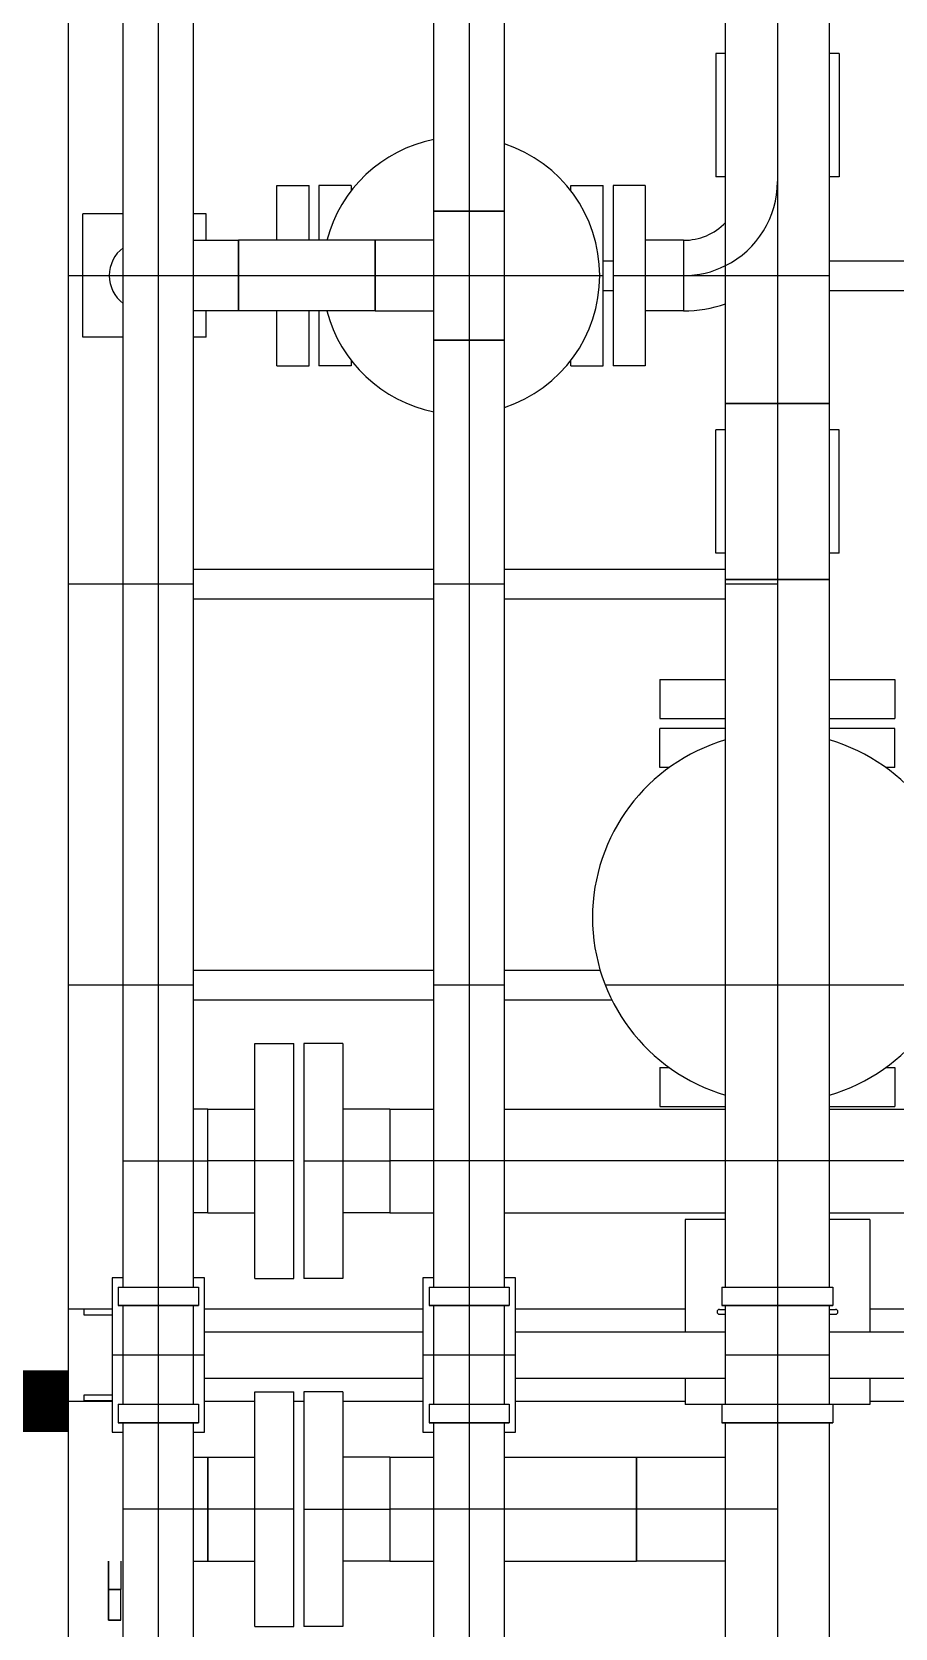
# Model space of a CAD drawing. Header units: inches. Extents: x 517790 to 538444, y 301815 to 302461.
# Drawn here: x 517880.951 to 517882.273, y 302331.485 to 302333.928 of the extents above; entities that cross this region are included whole.
import ezdxf

# ---------------------------------------------------------------- set-up
doc = ezdxf.new("R2010")
doc.units = ezdxf.units.IN
doc.header["$MEASUREMENT"] = 0
doc.layers.add('电气-接地设计-接地线', color=3, linetype='接地线')
doc.layers.add('硅胶总平面底图 工艺装置区', color=253, linetype='Continuous')
doc.styles.add('EESLTYPE', font='TXT.shx')
doc.linetypes.add('接地线', pattern='A,500,["/",EESLTYPE,S=200,R=0,X=0,Y=-100],-200,60,-200', length=960)

msp = doc.modelspace()

# ---------------------------------------------------------------- linework, layer by layer
at = {"layer": '电气-接地设计-接地线', "color": 1, "linetype": '接地线', "ltscale": 0.005, "const_width": 0.0944}
msp.add_lwpolyline([(517879.1192, 302331.8321), (517881.0072, 302331.8321)], dxfattribs=at)
at = {"layer": '硅胶总平面底图 工艺装置区', "color": 253, "linetype": 'Continuous', "lineweight": -3}
for p, q in [((517881.5668, 302333.6537), (517881.5668, 302334.5839)), ((517881.6208, 302334.5839), (517881.6208, 302333.6537)), ((517881.6747, 302333.6537), (517881.6747, 302334.5839)), ((517882.0133, 302333.3593), (517882.0133, 302334.5839)), ((517882.0928, 302334.5839), (517882.0928, 302333.3593)), ((517882.1722, 302333.3593), (517882.1722, 302334.5839)), ((517881.0072, 302332.2792), (517881.0072, 302334.3586)), ((517881.091, 302332.0068), (517881.091, 302334.0246)), ((517881.1449, 302334.0246), (517881.1449, 302332.0068)), ((517881.1989, 302332.0068), (517881.1989, 302334.0246)), ((517882.0133, 302333.8947), (517881.9984, 302333.8947)), ((517881.9984, 302333.8947), (517881.9984, 302333.7059)), ((517882.1872, 302333.8947), (517882.1722, 302333.8947)), ((517882.1872, 302333.8947), (517882.1872, 302333.7059)), ((517881.3261, 302333.6089), (517881.3261, 302333.6928)), ((517881.3261, 302333.6928), (517881.3756, 302333.6928)), ((517881.3756, 302333.6089), (517881.3756, 302333.6928)), ((517881.3907, 302333.6928), (517881.3907, 302333.6089)), ((517881.4401, 302333.6928), (517881.3907, 302333.6928)), ((517881.4401, 302333.6928), (517881.4401, 302333.6847)), ((517881.7764, 302333.6847), (517881.7764, 302333.6928)), ((517881.7764, 302333.6928), (517881.8259, 302333.6928)), ((517881.8259, 302333.5549), (517881.8259, 302333.6928)), ((517881.841, 302333.6928), (517881.841, 302333.5549)), ((517881.8904, 302333.6928), (517881.841, 302333.6928)), ((517881.8904, 302333.6928), (517881.8904, 302333.5549)), ((517882.0133, 302333.7059), (517881.9984, 302333.7059)), ((517882.1872, 302333.7059), (517882.1722, 302333.7059)), ((517881.091, 302333.6493), (517881.0294, 302333.6493)), ((517881.0294, 302333.4605), (517881.0294, 302333.6493)), ((517881.2182, 302333.6493), (517881.1989, 302333.6493)), ((517881.2182, 302333.6089), (517881.2182, 302333.6493)), ((517881.6747, 302333.6537), (517881.5668, 302333.6537)), ((517881.5668, 302333.4561), (517881.5668, 302333.6537)), ((517881.5668, 302333.6537), (517881.6747, 302333.6537)), ((517881.6208, 302333.6537), (517881.6208, 302333.6537)), ((517881.6208, 302333.6537), (517881.6208, 302333.4561)), ((517881.6747, 302333.4561), (517881.6747, 302333.6537)), ((517881.1989, 302333.6089), (517881.2677, 302333.6089)), ((517881.2677, 302333.501), (517881.2677, 302333.6089)), ((517881.4769, 302333.6089), (517881.2677, 302333.6089)), ((517881.2677, 302333.6089), (517881.2677, 302333.501)), ((517881.4769, 302333.501), (517881.4769, 302333.6089)), ((517881.4769, 302333.6089), (517881.4769, 302333.5549)), ((517881.5668, 302333.6089), (517881.4769, 302333.6089)), ((517881.9489, 302333.6089), (517881.8904, 302333.6089)), ((517881.9489, 302333.6089), (517881.9489, 302333.5549)), ((517881.9489, 302333.6089), (517881.9489, 302333.501)), ((517881.8259, 302333.5776), (517881.841, 302333.5776)), ((517882.1722, 302333.5776), (517882.313, 302333.5776)), ((517881.0072, 302333.5549), (517881.1238, 302333.5549)), ((517881.1238, 302333.5549), (517881.1989, 302333.5549)), ((517881.1989, 302333.5549), (517881.2677, 302333.5549)), ((517881.2677, 302333.5549), (517881.4769, 302333.5549)), ((517881.2677, 302333.5549), (517881.2677, 302333.5549)), ((517881.2677, 302333.5549), (517881.2677, 302333.5549)), ((517881.4769, 302333.5549), (517881.4769, 302333.5549)), ((517881.4769, 302333.5549), (517881.4769, 302333.5549)), ((517881.4769, 302333.5549), (517881.5668, 302333.5549)), ((517881.4769, 302333.5549), (517881.4769, 302333.501)), ((517881.5668, 302333.5549), (517881.6208, 302333.5549)), ((517881.6208, 302333.5549), (517881.8259, 302333.5549)), ((517881.8259, 302333.417), (517881.8259, 302333.5549)), ((517881.841, 302333.5549), (517881.9489, 302333.5549)), ((517881.841, 302333.5549), (517881.841, 302333.417)), ((517881.8904, 302333.5549), (517881.8904, 302333.417)), ((517881.9489, 302333.5549), (517881.9489, 302333.501)), ((517881.9489, 302333.5549), (517881.9489, 302333.5549)), ((517881.9489, 302333.5549), (517881.9489, 302333.5549)), ((517881.9489, 302333.5549), (517882.0928, 302333.5549)), ((517882.0928, 302333.5549), (517882.1722, 302333.5549)), ((517881.8259, 302333.5323), (517881.841, 302333.5323)), ((517882.1722, 302333.5323), (517882.3071, 302333.5323)), ((517881.2677, 302333.501), (517881.1989, 302333.501)), ((517881.2182, 302333.4605), (517881.2182, 302333.501)), ((517881.4769, 302333.501), (517881.2677, 302333.501)), ((517881.3261, 302333.417), (517881.3261, 302333.501)), ((517881.3756, 302333.417), (517881.3756, 302333.501)), ((517881.3907, 302333.501), (517881.3907, 302333.417)), ((517881.4769, 302333.501), (517881.5668, 302333.501)), ((517881.9489, 302333.501), (517881.8904, 302333.501)), ((517881.091, 302333.4605), (517881.0294, 302333.4605)), ((517881.2182, 302333.4605), (517881.1989, 302333.4605)), ((517881.6747, 302333.4561), (517881.5668, 302333.4561)), ((517881.5668, 302333.4561), (517881.6747, 302333.4561)), ((517881.5668, 302332.0068), (517881.5668, 302333.4561)), ((517881.6208, 302333.4561), (517881.6208, 302333.4561)), ((517881.6208, 302333.4561), (517881.6208, 302333.4561)), ((517881.6208, 302333.4561), (517881.6208, 302332.0068)), ((517881.6747, 302332.0068), (517881.6747, 302333.4561)), ((517881.4401, 302333.4251), (517881.4401, 302333.417)), ((517881.7764, 302333.417), (517881.7764, 302333.4251)), ((517881.3261, 302333.417), (517881.3756, 302333.417)), ((517881.4401, 302333.417), (517881.3907, 302333.417)), ((517881.7764, 302333.417), (517881.8259, 302333.417)), ((517881.8904, 302333.417), (517881.841, 302333.417)), ((517882.0133, 302333.3593), (517882.1722, 302333.3593)), ((517882.1722, 302333.3593), (517882.0133, 302333.3593)), ((517882.0133, 302333.0898), (517882.0133, 302333.3593)), ((517882.0574, 302333.3593), (517882.0574, 302333.3593)), ((517882.0928, 302333.3593), (517882.0928, 302333.3593)), ((517882.0928, 302333.3593), (517882.0928, 302333.0898)), ((517882.1282, 302333.3593), (517882.1282, 302333.3593)), ((517882.1722, 302333.0898), (517882.1722, 302333.3593)), ((517881.9984, 302333.1301), (517881.9984, 302333.3189)), ((517882.0133, 302333.3189), (517881.9984, 302333.3189)), ((517882.1872, 302333.3189), (517882.1722, 302333.3189)), ((517882.1872, 302333.1301), (517882.1872, 302333.3189)), ((517882.0133, 302333.1301), (517881.9984, 302333.1301)), ((517882.1872, 302333.1301), (517882.1722, 302333.1301)), ((517881.1989, 302333.1056), (517881.5668, 302333.1056)), ((517881.6747, 302333.1056), (517882.0133, 302333.1056)), ((517881.0072, 302333.0829), (517881.1989, 302333.0829)), ((517881.5668, 302333.0829), (517881.6747, 302333.0829)), ((517882.1722, 302333.0898), (517882.0133, 302333.0898)), ((517882.0133, 302333.0898), (517882.1722, 302333.0898)), ((517882.0133, 302332.0068), (517882.0133, 302333.0898)), ((517882.0133, 302333.0829), (517882.0928, 302333.0829)), ((517882.0928, 302333.0898), (517882.0928, 302333.0898)), ((517882.0928, 302333.0898), (517882.0928, 302333.0898)), ((517882.0928, 302333.0898), (517882.0928, 302332.0068)), ((517882.1722, 302332.0068), (517882.1722, 302333.0898)), ((517881.1989, 302333.0603), (517881.5668, 302333.0603)), ((517881.6747, 302333.0603), (517882.0133, 302333.0603)), ((517881.9129, 302332.9368), (517882.0133, 302332.9368)), ((517881.9129, 302332.9368), (517881.9129, 302332.8768)), ((517882.1722, 302332.9368), (517882.2726, 302332.9368)), ((517882.2726, 302332.9368), (517882.2726, 302332.8768)), ((517881.9129, 302332.8768), (517882.0133, 302332.8768)), ((517882.0133, 302332.8617), (517881.9129, 302332.8617)), ((517881.9129, 302332.8018), (517881.9129, 302332.8617)), ((517882.1722, 302332.8768), (517882.2726, 302332.8768)), ((517882.2726, 302332.8617), (517882.1722, 302332.8617)), ((517882.2726, 302332.8018), (517882.2726, 302332.8617)), ((517881.9267, 302332.8018), (517881.9129, 302332.8018)), ((517882.2726, 302332.8018), (517882.2588, 302332.8018)), ((517881.1989, 302332.492), (517881.5668, 302332.492)), ((517881.6747, 302332.492), (517881.8212, 302332.492)), ((517881.0072, 302332.4693), (517881.1989, 302332.4693)), ((517881.1989, 302332.4467), (517881.5668, 302332.4467)), ((517881.5668, 302332.4693), (517881.6747, 302332.4693)), ((517881.6747, 302332.4467), (517881.839, 302332.4467)), ((517881.829, 302332.4693), (517882.0928, 302332.4693)), ((517882.0928, 302332.4693), (517882.3565, 302332.4693)), ((517881.2924, 302332.1998), (517881.2924, 302332.3796)), ((517881.2924, 302332.3796), (517881.3524, 302332.3796)), ((517881.3524, 302332.1998), (517881.3524, 302332.3796)), ((517881.3675, 302332.3796), (517881.3675, 302332.1998)), ((517881.4274, 302332.3796), (517881.3675, 302332.3796)), ((517881.4274, 302332.3796), (517881.4274, 302332.1998)), ((517881.9129, 302332.343), (517881.9267, 302332.343)), ((517881.9129, 302332.343), (517881.9129, 302332.2831)), ((517882.2588, 302332.343), (517882.2726, 302332.343)), ((517882.2726, 302332.343), (517882.2726, 302332.2831)), ((517881.0072, 302332.1204), (517881.0072, 302332.2792)), ((517881.2205, 302332.2792), (517881.1989, 302332.2792)), ((517881.2205, 302332.1998), (517881.2205, 302332.2792)), ((517881.2205, 302332.2792), (517881.2924, 302332.2792)), ((517881.2205, 302332.1204), (517881.2205, 302332.2792)), ((517881.4994, 302332.2792), (517881.4274, 302332.2792)), ((517881.4994, 302332.2792), (517881.4994, 302332.1998)), ((517881.4994, 302332.2792), (517881.4994, 302332.1204)), ((517881.4994, 302332.2792), (517881.5668, 302332.2792)), ((517881.6747, 302332.2792), (517882.0133, 302332.2792)), ((517881.9129, 302332.2831), (517882.0133, 302332.2831)), ((517882.1722, 302332.2831), (517882.2726, 302332.2831)), ((517882.1722, 302332.2792), (517882.349, 302332.2792)), ((517881.091, 302332.1998), (517881.1989, 302332.1998)), ((517881.1989, 302332.1998), (517881.2205, 302332.1998)), ((517881.3524, 302332.1998), (517881.2205, 302332.1998)), ((517881.2205, 302332.1204), (517881.2205, 302332.1998)), ((517881.2924, 302332.02), (517881.2924, 302332.1998)), ((517881.3524, 302332.02), (517881.3524, 302332.1998)), ((517881.3675, 302332.1998), (517881.4994, 302332.1998)), ((517881.3675, 302332.1998), (517881.3675, 302332.02)), ((517881.4274, 302332.1998), (517881.4274, 302332.02)), ((517881.4994, 302332.1998), (517881.4994, 302332.1204)), ((517881.5668, 302332.1998), (517881.4994, 302332.1998)), ((517881.6747, 302332.1998), (517881.5668, 302332.1998)), ((517882.0133, 302332.1998), (517881.6747, 302332.1998)), ((517882.1722, 302332.1998), (517882.0133, 302332.1998)), ((517882.349, 302332.1998), (517882.1722, 302332.1998)), ((517881.0072, 302331.7463), (517881.0072, 302332.1204)), ((517881.2205, 302332.1204), (517881.1989, 302332.1204)), ((517881.2205, 302332.1204), (517881.2924, 302332.1204)), ((517881.4994, 302332.1204), (517881.4274, 302332.1204)), ((517881.4994, 302332.1204), (517881.5668, 302332.1204)), ((517881.6747, 302332.1204), (517882.0133, 302332.1204)), ((517881.9512, 302332.1105), (517881.9512, 302331.9383)), ((517882.0133, 302332.1105), (517881.9512, 302332.1105)), ((517882.1722, 302332.1204), (517882.349, 302332.1204)), ((517882.2344, 302332.1105), (517882.1722, 302332.1105)), ((517882.2344, 302332.1105), (517882.2344, 302331.9383)), ((517881.091, 302332.0209), (517881.0741, 302332.0209)), ((517881.091, 302332.0209), (517881.0741, 302332.0209)), ((517881.0741, 302332.0209), (517881.0741, 302331.7849)), ((517881.0741, 302332.0209), (517881.0741, 302331.7849)), ((517881.0836, 302332.0068), (517881.1449, 302332.0068)), ((517881.0836, 302332.0068), (517881.1449, 302332.0068)), ((517881.0836, 302332.0068), (517881.0836, 302331.9784)), ((517881.1449, 302332.0068), (517881.1449, 302331.9784)), ((517881.1449, 302332.0068), (517881.2063, 302332.0068)), ((517881.1449, 302332.0068), (517881.2063, 302332.0068)), ((517881.2157, 302332.0209), (517881.1989, 302332.0209)), ((517881.2157, 302332.0209), (517881.1989, 302332.0209)), ((517881.2063, 302332.0068), (517881.2063, 302331.9784)), ((517881.2157, 302331.7849), (517881.2157, 302332.0209)), ((517881.2157, 302331.7849), (517881.2157, 302332.0209)), ((517881.2924, 302332.02), (517881.3524, 302332.02)), ((517881.4274, 302332.02), (517881.3675, 302332.02)), ((517881.55, 302332.0209), (517881.55, 302331.7849)), ((517881.55, 302332.0209), (517881.55, 302331.7849)), ((517881.5668, 302332.0209), (517881.55, 302332.0209)), ((517881.5668, 302332.0209), (517881.55, 302332.0209)), ((517881.5594, 302332.0068), (517881.6208, 302332.0068)), ((517881.5594, 302332.0068), (517881.6208, 302332.0068)), ((517881.5594, 302332.0068), (517881.5594, 302331.9784)), ((517881.6208, 302332.0068), (517881.6208, 302331.9784)), ((517881.6208, 302332.0068), (517881.6821, 302332.0068)), ((517881.6208, 302332.0068), (517881.6821, 302332.0068)), ((517881.6916, 302332.0209), (517881.6747, 302332.0209)), ((517881.6916, 302332.0209), (517881.6747, 302332.0209)), ((517881.6821, 302332.0068), (517881.6821, 302331.9784)), ((517881.6916, 302331.7849), (517881.6916, 302332.0209)), ((517881.6916, 302331.7849), (517881.6916, 302332.0209)), ((517882.0078, 302332.0068), (517882.0928, 302332.0068)), ((517882.0078, 302332.0068), (517882.0928, 302332.0068)), ((517882.0078, 302332.0068), (517882.0078, 302331.9784)), ((517882.0928, 302332.0068), (517882.1777, 302332.0068)), ((517882.0928, 302332.0068), (517882.1777, 302332.0068)), ((517882.0928, 302332.0068), (517882.0928, 302331.9784)), ((517882.1777, 302332.0068), (517882.1777, 302331.9784)), ((517881.0072, 302331.8321), (517881.0072, 302331.9737)), ((517881.0072, 302331.9737), (517881.0741, 302331.9737)), ((517881.0308, 302331.9728), (517881.0308, 302331.9643)), ((517881.0741, 302331.9728), (517881.0308, 302331.9728)), ((517881.0308, 302331.9643), (517881.0741, 302331.9643)), ((517881.1449, 302331.9784), (517881.0836, 302331.9784)), ((517881.0836, 302331.9784), (517881.1449, 302331.9784)), ((517881.091, 302331.8274), (517881.091, 302331.9784)), ((517881.1449, 302331.9784), (517881.1449, 302331.8274)), ((517881.2063, 302331.9784), (517881.1449, 302331.9784)), ((517881.1449, 302331.9784), (517881.2063, 302331.9784)), ((517881.1989, 302331.8274), (517881.1989, 302331.9784)), ((517881.2157, 302331.9737), (517881.55, 302331.9737)), ((517881.6208, 302331.9784), (517881.5594, 302331.9784)), ((517881.5594, 302331.9784), (517881.6208, 302331.9784)), ((517881.5668, 302331.8274), (517881.5668, 302331.9784)), ((517881.6208, 302331.9784), (517881.6208, 302331.8274)), ((517881.6821, 302331.9784), (517881.6208, 302331.9784)), ((517881.6208, 302331.9784), (517881.6821, 302331.9784)), ((517881.6747, 302331.8274), (517881.6747, 302331.9784)), ((517881.6916, 302331.9737), (517881.9512, 302331.9737)), ((517882.004, 302331.9727), (517882.0133, 302331.9727)), ((517882.0133, 302331.9651), (517882.004, 302331.9651)), ((517882.0928, 302331.9784), (517882.0078, 302331.9784)), ((517882.0078, 302331.9784), (517882.0928, 302331.9784)), ((517882.0133, 302331.8274), (517882.0133, 302331.9784)), ((517882.1777, 302331.9784), (517882.0928, 302331.9784)), ((517882.0928, 302331.9784), (517882.1777, 302331.9784)), ((517882.0928, 302331.9784), (517882.0928, 302331.8274)), ((517882.1722, 302331.8274), (517882.1722, 302331.9784)), ((517882.1722, 302331.9727), (517882.1815, 302331.9727)), ((517882.1815, 302331.9651), (517882.1722, 302331.9651)), ((517882.2344, 302331.9737), (517882.313, 302331.9737)), ((517881.2157, 302331.9383), (517881.55, 302331.9383)), ((517881.6916, 302331.9383), (517882.0133, 302331.9383)), ((517882.1722, 302331.9383), (517882.4853, 302331.9383)), ((517881.0741, 302331.9029), (517881.091, 302331.9029)), ((517881.091, 302331.9029), (517881.1989, 302331.9029)), ((517881.1989, 302331.9029), (517881.2157, 302331.9029)), ((517881.55, 302331.9029), (517881.5668, 302331.9029)), ((517881.5668, 302331.9029), (517881.6747, 302331.9029)), ((517881.6747, 302331.9029), (517881.6916, 302331.9029)), ((517882.0133, 302331.9029), (517882.1722, 302331.9029)), ((517881.2157, 302331.8675), (517881.55, 302331.8675)), ((517881.6916, 302331.8675), (517882.0133, 302331.8675)), ((517881.9512, 302331.8675), (517881.9512, 302331.8273)), ((517882.1722, 302331.8675), (517882.4853, 302331.8675)), ((517882.2344, 302331.8675), (517882.2344, 302331.8273)), ((517881.0741, 302331.8416), (517881.0308, 302331.8416)), ((517881.0308, 302331.8416), (517881.0308, 302331.8331)), ((517881.2924, 302331.6669), (517881.2924, 302331.8467)), ((517881.2924, 302331.8467), (517881.3524, 302331.8467)), ((517881.3524, 302331.6669), (517881.3524, 302331.8467)), ((517881.3675, 302331.8467), (517881.3675, 302331.6669)), ((517881.4274, 302331.8467), (517881.3675, 302331.8467)), ((517881.4274, 302331.8467), (517881.4274, 302331.6669)), ((517881.0072, 302331.8321), (517881.0741, 302331.8321)), ((517881.0308, 302331.8331), (517881.0741, 302331.8331)), ((517881.0836, 302331.8274), (517881.1449, 302331.8274)), ((517881.0836, 302331.8274), (517881.1449, 302331.8274)), ((517881.0836, 302331.8274), (517881.0836, 302331.7991)), ((517881.1449, 302331.8274), (517881.1449, 302331.7991)), ((517881.1449, 302331.8274), (517881.2063, 302331.8274)), ((517881.1449, 302331.8274), (517881.2063, 302331.8274)), ((517881.2063, 302331.8274), (517881.2063, 302331.7991)), ((517881.2157, 302331.8321), (517881.2924, 302331.8321)), ((517881.3524, 302331.8321), (517881.3675, 302331.8321)), ((517881.4274, 302331.8321), (517881.55, 302331.8321)), ((517881.5594, 302331.8274), (517881.6208, 302331.8274)), ((517881.5594, 302331.8274), (517881.6208, 302331.8274)), ((517881.5594, 302331.8274), (517881.5594, 302331.7991)), ((517881.6208, 302331.8274), (517881.6208, 302331.7991)), ((517881.6208, 302331.8274), (517881.6821, 302331.8274)), ((517881.6208, 302331.8274), (517881.6821, 302331.8274)), ((517881.6821, 302331.8274), (517881.6821, 302331.7991)), ((517881.6916, 302331.8321), (517881.9512, 302331.8321)), ((517882.0078, 302331.8273), (517881.9512, 302331.8273)), ((517882.0078, 302331.8274), (517882.0928, 302331.8274)), ((517882.0078, 302331.8274), (517882.0928, 302331.8274)), ((517882.0078, 302331.8274), (517882.0078, 302331.7991)), ((517882.0928, 302331.8274), (517882.1777, 302331.8274)), ((517882.0928, 302331.8274), (517882.1777, 302331.8274)), ((517882.0928, 302331.8274), (517882.0928, 302331.7991)), ((517882.1777, 302331.8274), (517882.1777, 302331.7991)), ((517882.2344, 302331.8273), (517882.1777, 302331.8273)), ((517882.2344, 302331.8321), (517882.313, 302331.8321)), ((517881.1449, 302331.7991), (517881.0836, 302331.7991)), ((517881.0836, 302331.7991), (517881.1449, 302331.7991)), ((517881.091, 302331.3409), (517881.091, 302331.7991)), ((517881.1449, 302331.7991), (517881.1449, 302331.3409)), ((517881.2063, 302331.7991), (517881.1449, 302331.7991)), ((517881.1449, 302331.7991), (517881.2063, 302331.7991)), ((517881.1989, 302331.3409), (517881.1989, 302331.7991)), ((517881.6208, 302331.7991), (517881.5594, 302331.7991)), ((517881.5594, 302331.7991), (517881.6208, 302331.7991)), ((517881.5668, 302330.7273), (517881.5668, 302331.7991)), ((517881.6208, 302331.7991), (517881.6208, 302330.7273)), ((517881.6821, 302331.7991), (517881.6208, 302331.7991)), ((517881.6208, 302331.7991), (517881.6821, 302331.7991)), ((517881.6747, 302330.7273), (517881.6747, 302331.7991)), ((517882.0928, 302331.7991), (517882.0078, 302331.7991)), ((517882.0078, 302331.7991), (517882.0928, 302331.7991)), ((517882.0133, 302330.5139), (517882.0133, 302331.7991)), ((517882.1777, 302331.7991), (517882.0928, 302331.7991)), ((517882.0928, 302331.7991), (517882.1777, 302331.7991)), ((517882.0928, 302331.7991), (517882.0928, 302330.5139)), ((517882.1722, 302330.5139), (517882.1722, 302331.7991)), ((517881.0741, 302331.7849), (517881.091, 302331.7849)), ((517881.0741, 302331.7849), (517881.091, 302331.7849)), ((517881.1989, 302331.7849), (517881.2157, 302331.7849)), ((517881.1989, 302331.7849), (517881.2157, 302331.7849)), ((517881.55, 302331.7849), (517881.5668, 302331.7849)), ((517881.55, 302331.7849), (517881.5668, 302331.7849)), ((517881.6747, 302331.7849), (517881.6916, 302331.7849)), ((517881.6747, 302331.7849), (517881.6916, 302331.7849)), ((517881.0072, 302331.5875), (517881.0072, 302331.7463)), ((517881.1989, 302331.7463), (517881.2205, 302331.7463)), ((517881.2205, 302331.7463), (517881.2205, 302331.5875)), ((517881.2205, 302331.6669), (517881.2205, 302331.7463)), ((517881.2205, 302331.7463), (517881.2924, 302331.7463)), ((517881.4994, 302331.7463), (517881.4274, 302331.7463)), ((517881.4994, 302331.7463), (517881.4994, 302331.6669)), ((517881.4994, 302331.7463), (517881.4994, 302331.5875)), ((517881.4994, 302331.7463), (517881.5668, 302331.7463)), ((517881.6747, 302331.7463), (517881.877, 302331.7463)), ((517881.877, 302331.5875), (517881.877, 302331.7463)), ((517881.877, 302331.7463), (517882.0133, 302331.7463)), ((517881.877, 302331.7463), (517881.877, 302331.5875)), ((517881.1989, 302331.6669), (517881.091, 302331.6669)), ((517881.2205, 302331.6669), (517881.1989, 302331.6669)), ((517881.3524, 302331.6669), (517881.2205, 302331.6669)), ((517881.2205, 302331.5875), (517881.2205, 302331.6669)), ((517881.2924, 302331.4871), (517881.2924, 302331.6669)), ((517881.3524, 302331.4871), (517881.3524, 302331.6669)), ((517881.3675, 302331.6669), (517881.4994, 302331.6669)), ((517881.3675, 302331.6669), (517881.3675, 302331.4871)), ((517881.4274, 302331.6669), (517881.4274, 302331.4871)), ((517881.4994, 302331.6669), (517881.4994, 302331.5875)), ((517881.5668, 302331.6669), (517881.4994, 302331.6669)), ((517881.6747, 302331.6669), (517881.5668, 302331.6669)), ((517881.877, 302331.6669), (517881.6747, 302331.6669)), ((517881.877, 302331.6669), (517881.877, 302331.6669)), ((517881.877, 302331.6669), (517881.877, 302331.6669)), ((517882.0133, 302331.6669), (517881.877, 302331.6669)), ((517882.0928, 302331.6669), (517882.0133, 302331.6669)), ((517881.0072, 302329.3528), (517881.0072, 302331.5875)), ((517881.0685, 302331.5442), (517881.0685, 302331.5875)), ((517881.0685, 302331.5875), (517881.0685, 302331.5442)), ((517881.0874, 302331.5875), (517881.0874, 302331.5442)), ((517881.0874, 302331.5875), (517881.0874, 302331.5442)), ((517881.1989, 302331.5875), (517881.2205, 302331.5875)), ((517881.2205, 302331.5875), (517881.2924, 302331.5875)), ((517881.4994, 302331.5875), (517881.4274, 302331.5875)), ((517881.4994, 302331.5875), (517881.5668, 302331.5875)), ((517881.6747, 302331.5875), (517881.877, 302331.5875)), ((517882.0133, 302331.5875), (517881.877, 302331.5875)), ((517881.0874, 302331.5442), (517881.0685, 302331.5442)), ((517881.0685, 302331.5442), (517881.0874, 302331.5442)), ((517881.0685, 302331.5442), (517881.0685, 302331.497)), ((517881.0685, 302331.497), (517881.0685, 302331.5442)), ((517881.0874, 302331.5442), (517881.0685, 302331.5442)), ((517881.0874, 302331.497), (517881.0874, 302331.5442)), ((517881.0874, 302331.497), (517881.0874, 302331.5442)), ((517881.0685, 302331.497), (517881.0874, 302331.497)), ((517881.0874, 302331.497), (517881.0685, 302331.497)), ((517881.2924, 302331.4871), (517881.3524, 302331.4871)), ((517881.4274, 302331.4871), (517881.3675, 302331.4871))]:
    msp.add_line(p, q, dxfattribs=at)
for centre, radius, start, end in [((517881.6083, 302333.5549), 0.2124, 101.2642, 165.2857), ((517881.6083, 302333.5549), 0.2124, 0, 71.78), ((517881.9489, 302333.6988), 0.1439, 296.6101, 0), ((517881.9489, 302333.6988), 0.0899, 270, 315.78), ((517881.1238, 302333.5549), 0.0539, 127.5092, 232.4908), ((517881.1238, 302333.5549), 0.0539, 127.5092, 232.4908), ((517881.9489, 302333.6988), 0.1439, 270, 296.6101), ((517881.6083, 302333.5549), 0.2124, 288.22, 0), ((517881.6083, 302333.5549), 0.2124, 194.7143, 258.7358), ((517881.9489, 302333.6988), 0.1978, 270, 289.0115), ((517882.0928, 302332.5724), 0.2832, 106.2876, 253.7124), ((517882.0928, 302332.5724), 0.2832, 286.2876, 73.7124), ((517882.004, 302331.9689), 0.00378, 90, 270), ((517882.1815, 302331.9689), 0.00378, 270, 90)]:
    msp.add_arc(centre, radius, start, end, dxfattribs=at)

doc.saveas('drawing.dxf')
